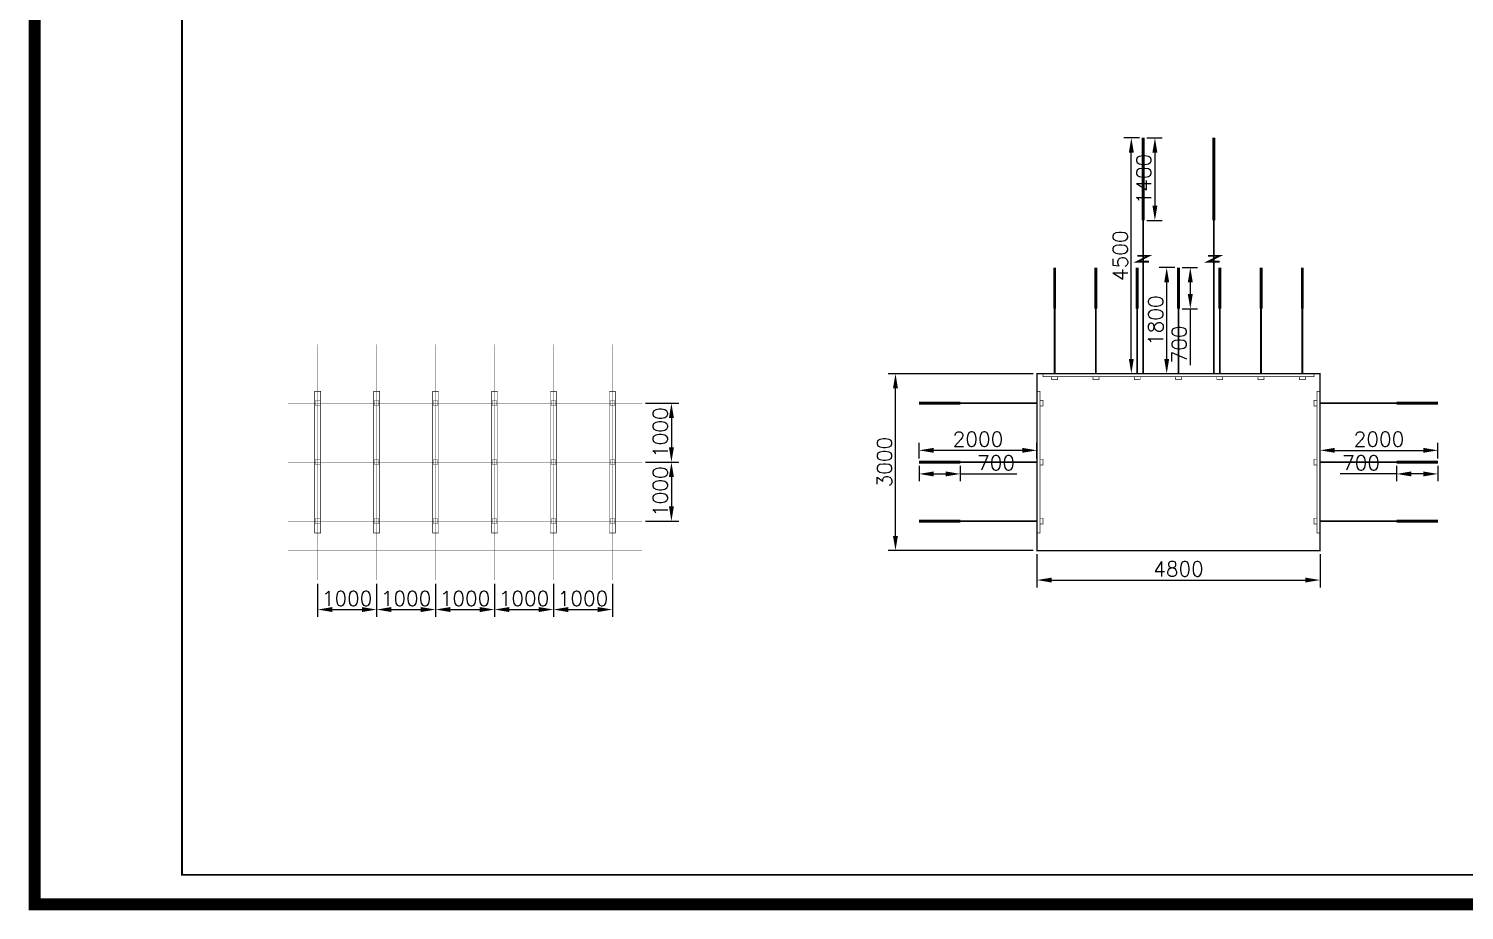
# Model space of a CAD drawing. Header units: millimetres. Extents: x -1 to 421, y -411 to 298.
# Drawn here: x -1 to 242.5, y -1 to 148.5 of the extents above; entities that cross this region are included whole.
import ezdxf

# ---------------------------------------------------------------- set-up
doc = ezdxf.new("R2010")
doc.units = ezdxf.units.MM
doc.styles.get("Standard").update_dxf_attribs({"font": 'txt', "bigfont": 'gbcbig.shx'})
doc.dimstyles.new('ISO-25', dxfattribs={"dimtxt": 2.5, "dimasz": 2.5, "dimexe": 1.25, "dimexo": 0.625, "dimtad": 1, "dimtxsty": 'Standard', "dimcen": 2.5, "dimadec": 0, "dimazin": 0, "dimtfac": 1, "dimtmove": 0, "dimatfit": 3, "dimfxl": 1, "dimarcsym": 0})

# ---------------------------------------------------------------- blocks, each defined once
blk = doc.blocks.new('*D174')
at = {"color": 0, "lineweight": -2, "transparency": 16777216}
for p, q in [((169.38, 90), (144.75, 90)), ((146, 62.5), (146, 87.5)), ((169.38, 60), (144.75, 60))]:
    blk.add_line(p, q, dxfattribs=at)
at = {"color": 0, "transparency": 16777216}
for points in [[(145.58, 87.5), (146.42, 87.5), (146, 90)], [(145.58, 62.5), (146.42, 62.5), (146, 60)]]:
    blk.add_solid(points, dxfattribs=at)
at = {"layer": 'Defpoints', "color": 0, "transparency": 16777216}
for p in [(146, 90), (170, 90), (170, 60)]:
    blk.add_point(p, dxfattribs=at)
at = {"color": 0, "transparency": 16777216, "insert": (144.13, 75), "char_height": 2.5, "attachment_point": 5, "rotation": 90}
blk.add_mtext('3000', dxfattribs=at)
blk = doc.blocks.new('*D175')
at = {"color": 0, "lineweight": -2, "transparency": 16777216}
for p, q in [((170, 59.38), (170, 53.75)), ((218, 59.38), (218, 53.75)), ((172.5, 55), (215.5, 55))]:
    blk.add_line(p, q, dxfattribs=at)
at = {"color": 0, "transparency": 16777216}
for points in [[(172.5, 55.42), (172.5, 54.58), (170, 55)], [(215.5, 55.42), (215.5, 54.58), (218, 55)]]:
    blk.add_solid(points, dxfattribs=at)
at = {"layer": 'Defpoints', "color": 0, "transparency": 16777216}
for p in [(170, 60), (218, 60), (218, 55)]:
    blk.add_point(p, dxfattribs=at)
at = {"color": 0, "transparency": 16777216, "insert": (194, 56.88), "char_height": 2.5, "attachment_point": 5}
blk.add_mtext('4800', dxfattribs=at)
blk = doc.blocks.new('*D176')
at = {"color": 0, "lineweight": -2, "transparency": 16777216}
for p, q in [((193.38, 108), (190.75, 108)), ((192, 92.5), (192, 105.5)), ((193.38, 90), (190.75, 90))]:
    blk.add_line(p, q, dxfattribs=at)
at = {"color": 0, "transparency": 16777216}
for points in [[(191.58, 105.5), (192.42, 105.5), (192, 108)], [(191.58, 92.5), (192.42, 92.5), (192, 90)]]:
    blk.add_solid(points, dxfattribs=at)
at = {"layer": 'Defpoints', "color": 0, "transparency": 16777216}
for p in [(192, 108), (194, 108), (194, 90)]:
    blk.add_point(p, dxfattribs=at)
at = {"color": 0, "transparency": 16777216, "insert": (190.13, 99), "char_height": 2.5, "attachment_point": 5, "rotation": 90}
blk.add_mtext('1800', dxfattribs=at)
blk = doc.blocks.new('*D177')
at = {"color": 0, "lineweight": -2, "transparency": 16777216}
for p, q in [((194.63, 108), (197.25, 108)), ((196, 105.5), (196, 103.5)), ((194.63, 101), (197.25, 101)), ((196, 101), (196, 91.42))]:
    blk.add_line(p, q, dxfattribs=at)
at = {"color": 0, "transparency": 16777216}
for points in [[(195.58, 105.5), (196.42, 105.5), (196, 108)], [(195.58, 103.5), (196.42, 103.5), (196, 101)]]:
    blk.add_solid(points, dxfattribs=at)
at = {"layer": 'Defpoints', "color": 0, "transparency": 16777216}
for p in [(194, 108), (194, 101), (196, 101)]:
    blk.add_point(p, dxfattribs=at)
at = {"color": 0, "transparency": 16777216, "insert": (194.13, 94.96), "char_height": 2.5, "attachment_point": 5, "rotation": 90}
blk.add_mtext('700', dxfattribs=at)
blk = doc.blocks.new('*D193')
at = {"color": 0, "lineweight": -2, "transparency": 16777216}
for p, q in [((150, 75.62), (150, 78.25)), ((170, 75.62), (170, 78.25)), ((167.5, 77), (152.5, 77))]:
    blk.add_line(p, q, dxfattribs=at)
at = {"color": 0, "transparency": 16777216}
for points in [[(152.5, 77.42), (152.5, 76.58), (150, 77)], [(167.5, 77.42), (167.5, 76.58), (170, 77)]]:
    blk.add_solid(points, dxfattribs=at)
at = {"layer": 'Defpoints', "color": 0, "transparency": 16777216}
for p in [(150, 77), (150, 75), (170, 75)]:
    blk.add_point(p, dxfattribs=at)
at = {"color": 0, "transparency": 16777216, "insert": (160, 78.88), "char_height": 2.5, "attachment_point": 5}
blk.add_mtext('2000', dxfattribs=at)
blk = doc.blocks.new('*D194')
at = {"color": 0, "lineweight": -2, "transparency": 16777216}
for p, q in [((150, 74.37), (150, 71.75)), ((157, 74.37), (157, 71.75)), ((152.5, 73), (154.5, 73)), ((157, 73), (166.58, 73))]:
    blk.add_line(p, q, dxfattribs=at)
at = {"color": 0, "transparency": 16777216}
for points in [[(152.5, 73.42), (152.5, 72.58), (150, 73)], [(154.5, 73.42), (154.5, 72.58), (157, 73)]]:
    blk.add_solid(points, dxfattribs=at)
at = {"layer": 'Defpoints', "color": 0, "transparency": 16777216}
for p in [(150, 75), (157, 75), (157, 73)]:
    blk.add_point(p, dxfattribs=at)
at = {"color": 0, "transparency": 16777216, "insert": (163.04, 74.87), "char_height": 2.5, "attachment_point": 5}
blk.add_mtext('700', dxfattribs=at)
blk = doc.blocks.new('*D195')
at = {"color": 0, "lineweight": -2, "transparency": 16777216}
for p, q in [((103.63, 75), (109.25, 75)), ((108, 72.5), (108, 67.5)), ((103.63, 65), (109.25, 65))]:
    blk.add_line(p, q, dxfattribs=at)
at = {"color": 0, "transparency": 16777216}
for points in [[(107.58, 72.5), (108.42, 72.5), (108, 75)], [(107.58, 67.5), (108.42, 67.5), (108, 65)]]:
    blk.add_solid(points, dxfattribs=at)
at = {"layer": 'Defpoints', "color": 0, "transparency": 16777216}
for p in [(103, 75), (103, 65), (108, 65)]:
    blk.add_point(p, dxfattribs=at)
at = {"color": 0, "transparency": 16777216, "insert": (106.12, 70), "char_height": 2.5, "attachment_point": 5, "rotation": 90}
blk.add_mtext('1000', dxfattribs=at)
blk = doc.blocks.new('*D196')
at = {"color": 0, "lineweight": -2, "transparency": 16777216}
for p, q in [((103.63, 85), (109.25, 85)), ((108, 82.5), (108, 77.5)), ((103.63, 75), (109.25, 75))]:
    blk.add_line(p, q, dxfattribs=at)
at = {"color": 0, "transparency": 16777216}
for points in [[(107.58, 82.5), (108.42, 82.5), (108, 85)], [(107.58, 77.5), (108.42, 77.5), (108, 75)]]:
    blk.add_solid(points, dxfattribs=at)
at = {"layer": 'Defpoints', "color": 0, "transparency": 16777216}
for p in [(103, 85), (103, 75), (108, 75)]:
    blk.add_point(p, dxfattribs=at)
at = {"color": 0, "transparency": 16777216, "insert": (106.12, 80), "char_height": 2.5, "attachment_point": 5, "rotation": 90}
blk.add_mtext('1000', dxfattribs=at)
blk = doc.blocks.new('*D197')
at = {"color": 0, "lineweight": -2, "transparency": 16777216}
for p, q in [((88, 54.38), (88, 48.75)), ((98, 54.38), (98, 48.75)), ((90.5, 50), (95.5, 50))]:
    blk.add_line(p, q, dxfattribs=at)
at = {"color": 0, "transparency": 16777216}
for points in [[(90.5, 50.42), (90.5, 49.58), (88, 50)], [(95.5, 50.42), (95.5, 49.58), (98, 50)]]:
    blk.add_solid(points, dxfattribs=at)
at = {"layer": 'Defpoints', "color": 0, "transparency": 16777216}
for p in [(88, 55), (98, 55), (98, 50)]:
    blk.add_point(p, dxfattribs=at)
at = {"color": 0, "transparency": 16777216, "insert": (93, 51.88), "char_height": 2.5, "attachment_point": 5}
blk.add_mtext('1000', dxfattribs=at)
blk = doc.blocks.new('*D198')
at = {"color": 0, "lineweight": -2, "transparency": 16777216}
for p, q in [((78, 54.38), (78, 48.75)), ((88, 54.38), (88, 48.75)), ((80.5, 50), (85.5, 50))]:
    blk.add_line(p, q, dxfattribs=at)
at = {"color": 0, "transparency": 16777216}
for points in [[(80.5, 50.42), (80.5, 49.58), (78, 50)], [(85.5, 50.42), (85.5, 49.58), (88, 50)]]:
    blk.add_solid(points, dxfattribs=at)
at = {"layer": 'Defpoints', "color": 0, "transparency": 16777216}
for p in [(78, 55), (88, 55), (88, 50)]:
    blk.add_point(p, dxfattribs=at)
at = {"color": 0, "transparency": 16777216, "insert": (83, 51.88), "char_height": 2.5, "attachment_point": 5}
blk.add_mtext('1000', dxfattribs=at)
blk = doc.blocks.new('*D199')
at = {"color": 0, "lineweight": -2, "transparency": 16777216}
for p, q in [((68, 54.38), (68, 48.75)), ((78, 54.38), (78, 48.75)), ((70.5, 50), (75.5, 50))]:
    blk.add_line(p, q, dxfattribs=at)
at = {"color": 0, "transparency": 16777216}
for points in [[(70.5, 50.42), (70.5, 49.58), (68, 50)], [(75.5, 50.42), (75.5, 49.58), (78, 50)]]:
    blk.add_solid(points, dxfattribs=at)
at = {"layer": 'Defpoints', "color": 0, "transparency": 16777216}
for p in [(68, 55), (78, 55), (78, 50)]:
    blk.add_point(p, dxfattribs=at)
at = {"color": 0, "transparency": 16777216, "insert": (73, 51.88), "char_height": 2.5, "attachment_point": 5}
blk.add_mtext('1000', dxfattribs=at)
blk = doc.blocks.new('*D200')
at = {"color": 0, "lineweight": -2, "transparency": 16777216}
for p, q in [((58, 54.38), (58, 48.75)), ((68, 54.38), (68, 48.75)), ((60.5, 50), (65.5, 50))]:
    blk.add_line(p, q, dxfattribs=at)
at = {"color": 0, "transparency": 16777216}
for points in [[(60.5, 50.42), (60.5, 49.58), (58, 50)], [(65.5, 50.42), (65.5, 49.58), (68, 50)]]:
    blk.add_solid(points, dxfattribs=at)
at = {"layer": 'Defpoints', "color": 0, "transparency": 16777216}
for p in [(58, 55), (68, 55), (68, 50)]:
    blk.add_point(p, dxfattribs=at)
at = {"color": 0, "transparency": 16777216, "insert": (63, 51.88), "char_height": 2.5, "attachment_point": 5}
blk.add_mtext('1000', dxfattribs=at)
blk = doc.blocks.new('*D201')
at = {"color": 0, "lineweight": -2, "transparency": 16777216}
for p, q in [((48, 54.38), (48, 48.75)), ((58, 54.38), (58, 48.75)), ((50.5, 50), (55.5, 50))]:
    blk.add_line(p, q, dxfattribs=at)
at = {"color": 0, "transparency": 16777216}
for points in [[(50.5, 50.42), (50.5, 49.58), (48, 50)], [(55.5, 50.42), (55.5, 49.58), (58, 50)]]:
    blk.add_solid(points, dxfattribs=at)
at = {"layer": 'Defpoints', "color": 0, "transparency": 16777216}
for p in [(48, 55), (58, 55), (58, 50)]:
    blk.add_point(p, dxfattribs=at)
at = {"color": 0, "transparency": 16777216, "insert": (53, 51.88), "char_height": 2.5, "attachment_point": 5}
blk.add_mtext('1000', dxfattribs=at)
blk = doc.blocks.new('*D202')
at = {"color": 0, "lineweight": -2, "transparency": 16777216}
for p, q in [((218, 75.62), (218, 78.25)), ((238, 75.62), (238, 78.25)), ((220.5, 77), (235.5, 77))]:
    blk.add_line(p, q, dxfattribs=at)
at = {"color": 0, "transparency": 16777216}
for points in [[(220.5, 77.42), (220.5, 76.58), (218, 77)], [(235.5, 77.42), (235.5, 76.58), (238, 77)]]:
    blk.add_solid(points, dxfattribs=at)
at = {"layer": 'Defpoints', "color": 0, "transparency": 16777216}
for p in [(238, 77), (218, 75), (238, 75)]:
    blk.add_point(p, dxfattribs=at)
at = {"color": 0, "transparency": 16777216, "insert": (228, 78.88), "char_height": 2.5, "attachment_point": 5}
blk.add_mtext('2000', dxfattribs=at)
blk = doc.blocks.new('*D203')
at = {"color": 0, "lineweight": -2, "transparency": 16777216}
for p, q in [((231, 74.37), (231, 71.75)), ((238, 74.37), (238, 71.75)), ((231, 73), (221.42, 73)), ((235.5, 73), (233.5, 73))]:
    blk.add_line(p, q, dxfattribs=at)
at = {"color": 0, "transparency": 16777216}
for points in [[(233.5, 73.42), (233.5, 72.58), (231, 73)], [(235.5, 73.42), (235.5, 72.58), (238, 73)]]:
    blk.add_solid(points, dxfattribs=at)
at = {"layer": 'Defpoints', "color": 0, "transparency": 16777216}
for p in [(231, 75), (238, 75), (231, 73)]:
    blk.add_point(p, dxfattribs=at)
at = {"color": 0, "transparency": 16777216, "insert": (224.96, 74.87), "char_height": 2.5, "attachment_point": 5}
blk.add_mtext('700', dxfattribs=at)
blk = doc.blocks.new('*D211')
at = {"color": 0, "lineweight": -2, "transparency": 16777216}
for p, q in [((187.38, 130), (184.75, 130)), ((186, 92.5), (186, 127.5)), ((187.38, 90), (184.75, 90))]:
    blk.add_line(p, q, dxfattribs=at)
at = {"color": 0, "transparency": 16777216}
for points in [[(185.58, 127.5), (186.42, 127.5), (186, 130)], [(185.58, 92.5), (186.42, 92.5), (186, 90)]]:
    blk.add_solid(points, dxfattribs=at)
at = {"layer": 'Defpoints', "color": 0, "transparency": 16777216}
for p in [(186, 130), (188, 130), (188, 90)]:
    blk.add_point(p, dxfattribs=at)
at = {"color": 0, "transparency": 16777216, "insert": (184.13, 110), "char_height": 2.5, "attachment_point": 5, "rotation": 90}
blk.add_mtext('4500', dxfattribs=at)
blk = doc.blocks.new('*D212')
at = {"color": 0, "lineweight": -2, "transparency": 16777216}
for p, q in [((188.63, 130), (191.25, 130)), ((190, 127.5), (190, 118.5)), ((188.63, 116), (191.25, 116))]:
    blk.add_line(p, q, dxfattribs=at)
at = {"color": 0, "transparency": 16777216}
for points in [[(189.58, 127.5), (190.42, 127.5), (190, 130)], [(189.58, 118.5), (190.42, 118.5), (190, 116)]]:
    blk.add_solid(points, dxfattribs=at)
at = {"layer": 'Defpoints', "color": 0, "transparency": 16777216}
for p in [(188, 130), (188, 116), (190, 116)]:
    blk.add_point(p, dxfattribs=at)
at = {"color": 0, "transparency": 16777216, "insert": (188.13, 123), "char_height": 2.5, "attachment_point": 5, "rotation": 90}
blk.add_mtext('1400', dxfattribs=at)

msp = doc.modelspace()

# ---------------------------------------------------------------- linework, layer by layer
for points in [[(0, 0, 2, 2, 0), (420, 0, 2, 2, 0), (420, 297, 2, 2, 0), (0, 297, 2, 2, 0)], [(25, 5, 0.3, 0.3, 0), (415, 5, 0.3, 0.3, 0), (415, 292, 0.3, 0.3, 0), (25, 292, 0.3, 0.3, 0)], [(170, 60, 0.2, 0.2, 0), (218, 60, 0.2, 0.2, 0), (218, 90, 0.2, 0.2, 0), (170, 90, 0.2, 0.2, 0)], [(171, 89.5, 0.1, 0.1, 0), (217, 89.5, 0.1, 0.1, 0), (217, 90, 0.1, 0.1, 0), (171, 90, 0.1, 0.1, 0)], [(172.5, 89, 0.1, 0.1, 0), (173.5, 89, 0.1, 0.1, 0), (173.5, 89.5, 0.1, 0.1, 0), (172.5, 89.5, 0.1, 0.1, 0)], [(179.5, 89, 0.1, 0.1, 0), (180.5, 89, 0.1, 0.1, 0), (180.5, 89.5, 0.1, 0.1, 0), (179.5, 89.5, 0.1, 0.1, 0)], [(186.5, 89, 0.1, 0.1, 0), (187.5, 89, 0.1, 0.1, 0), (187.5, 89.5, 0.1, 0.1, 0), (186.5, 89.5, 0.1, 0.1, 0)], [(193.5, 89, 0.1, 0.1, 0), (194.5, 89, 0.1, 0.1, 0), (194.5, 89.5, 0.1, 0.1, 0), (193.5, 89.5, 0.1, 0.1, 0)], [(200.5, 89, 0.1, 0.1, 0), (201.5, 89, 0.1, 0.1, 0), (201.5, 89.5, 0.1, 0.1, 0), (200.5, 89.5, 0.1, 0.1, 0)], [(207.5, 89, 0.1, 0.1, 0), (208.5, 89, 0.1, 0.1, 0), (208.5, 89.5, 0.1, 0.1, 0), (207.5, 89.5, 0.1, 0.1, 0)], [(214.5, 89, 0.1, 0.1, 0), (215.5, 89, 0.1, 0.1, 0), (215.5, 89.5, 0.1, 0.1, 0), (214.5, 89.5, 0.1, 0.1, 0)], [(47.5, 63, 0.1, 0.1, 0), (48.5, 63, 0.1, 0.1, 0), (48.5, 87, 0.1, 0.1, 0), (47.5, 87, 0.1, 0.1, 0)], [(47.6, 84.6, 0.05, 0.05, 0), (48.4, 84.6, 0.05, 0.05, 0), (48.4, 85.4, 0.05, 0.05, 0), (47.6, 85.4, 0.05, 0.05, 0)], [(57.5, 63, 0.1, 0.1, 0), (58.5, 63, 0.1, 0.1, 0), (58.5, 87, 0.1, 0.1, 0), (57.5, 87, 0.1, 0.1, 0)], [(57.6, 84.6, 0.05, 0.05, 0), (58.4, 84.6, 0.05, 0.05, 0), (58.4, 85.4, 0.05, 0.05, 0), (57.6, 85.4, 0.05, 0.05, 0)], [(67.5, 63, 0.1, 0.1, 0), (68.5, 63, 0.1, 0.1, 0), (68.5, 87, 0.1, 0.1, 0), (67.5, 87, 0.1, 0.1, 0)], [(67.6, 84.6, 0.05, 0.05, 0), (68.4, 84.6, 0.05, 0.05, 0), (68.4, 85.4, 0.05, 0.05, 0), (67.6, 85.4, 0.05, 0.05, 0)], [(77.5, 63, 0.1, 0.1, 0), (78.5, 63, 0.1, 0.1, 0), (78.5, 87, 0.1, 0.1, 0), (77.5, 87, 0.1, 0.1, 0)], [(77.6, 84.6, 0.05, 0.05, 0), (78.4, 84.6, 0.05, 0.05, 0), (78.4, 85.4, 0.05, 0.05, 0), (77.6, 85.4, 0.05, 0.05, 0)], [(87.5, 63, 0.1, 0.1, 0), (88.5, 63, 0.1, 0.1, 0), (88.5, 87, 0.1, 0.1, 0), (87.5, 87, 0.1, 0.1, 0)], [(87.6, 84.6, 0.05, 0.05, 0), (88.4, 84.6, 0.05, 0.05, 0), (88.4, 85.4, 0.05, 0.05, 0), (87.6, 85.4, 0.05, 0.05, 0)], [(97.5, 63, 0.1, 0.1, 0), (98.5, 63, 0.1, 0.1, 0), (98.5, 87, 0.1, 0.1, 0), (97.5, 87, 0.1, 0.1, 0)], [(97.6, 84.6, 0.05, 0.05, 0), (98.4, 84.6, 0.05, 0.05, 0), (98.4, 85.4, 0.05, 0.05, 0), (97.6, 85.4, 0.05, 0.05, 0)], [(170, 63, 0.1, 0.1, 0), (170.5, 63, 0.1, 0.1, 0), (170.5, 87, 0.1, 0.1, 0), (170, 87, 0.1, 0.1, 0)], [(170.5, 84.5, 0.1, 0.1, 0), (171, 84.5, 0.1, 0.1, 0), (171, 85.5, 0.1, 0.1, 0), (170.5, 85.5, 0.1, 0.1, 0)], [(217, 84.5, 0.1, 0.1, 0), (217.5, 84.5, 0.1, 0.1, 0), (217.5, 85.5, 0.1, 0.1, 0), (217, 85.5, 0.1, 0.1, 0)], [(217.5, 63, 0.1, 0.1, 0), (218, 63, 0.1, 0.1, 0), (218, 87, 0.1, 0.1, 0), (217.5, 87, 0.1, 0.1, 0)], [(170.5, 74.5, 0.1, 0.1, 0), (171, 74.5, 0.1, 0.1, 0), (171, 75.5, 0.1, 0.1, 0), (170.5, 75.5, 0.1, 0.1, 0)], [(217, 74.5, 0.1, 0.1, 0), (217.5, 74.5, 0.1, 0.1, 0), (217.5, 75.5, 0.1, 0.1, 0), (217, 75.5, 0.1, 0.1, 0)], [(47.6, 74.6, 0.05, 0.05, 0), (48.4, 74.6, 0.05, 0.05, 0), (48.4, 75.4, 0.05, 0.05, 0), (47.6, 75.4, 0.05, 0.05, 0)], [(57.6, 74.6, 0.05, 0.05, 0), (58.4, 74.6, 0.05, 0.05, 0), (58.4, 75.4, 0.05, 0.05, 0), (57.6, 75.4, 0.05, 0.05, 0)], [(67.6, 74.6, 0.05, 0.05, 0), (68.4, 74.6, 0.05, 0.05, 0), (68.4, 75.4, 0.05, 0.05, 0), (67.6, 75.4, 0.05, 0.05, 0)], [(77.6, 74.6, 0.05, 0.05, 0), (78.4, 74.6, 0.05, 0.05, 0), (78.4, 75.4, 0.05, 0.05, 0), (77.6, 75.4, 0.05, 0.05, 0)], [(87.6, 74.6, 0.05, 0.05, 0), (88.4, 74.6, 0.05, 0.05, 0), (88.4, 75.4, 0.05, 0.05, 0), (87.6, 75.4, 0.05, 0.05, 0)], [(97.6, 74.6, 0.05, 0.05, 0), (98.4, 74.6, 0.05, 0.05, 0), (98.4, 75.4, 0.05, 0.05, 0), (97.6, 75.4, 0.05, 0.05, 0)], [(47.6, 64.6, 0.05, 0.05, 0), (48.4, 64.6, 0.05, 0.05, 0), (48.4, 65.4, 0.05, 0.05, 0), (47.6, 65.4, 0.05, 0.05, 0)], [(57.6, 64.6, 0.05, 0.05, 0), (58.4, 64.6, 0.05, 0.05, 0), (58.4, 65.4, 0.05, 0.05, 0), (57.6, 65.4, 0.05, 0.05, 0)], [(67.6, 64.6, 0.05, 0.05, 0), (68.4, 64.6, 0.05, 0.05, 0), (68.4, 65.4, 0.05, 0.05, 0), (67.6, 65.4, 0.05, 0.05, 0)], [(77.6, 64.6, 0.05, 0.05, 0), (78.4, 64.6, 0.05, 0.05, 0), (78.4, 65.4, 0.05, 0.05, 0), (77.6, 65.4, 0.05, 0.05, 0)], [(87.6, 64.6, 0.05, 0.05, 0), (88.4, 64.6, 0.05, 0.05, 0), (88.4, 65.4, 0.05, 0.05, 0), (87.6, 65.4, 0.05, 0.05, 0)], [(97.6, 64.6, 0.05, 0.05, 0), (98.4, 64.6, 0.05, 0.05, 0), (98.4, 65.4, 0.05, 0.05, 0), (97.6, 65.4, 0.05, 0.05, 0)], [(170.5, 64.5, 0.1, 0.1, 0), (171, 64.5, 0.1, 0.1, 0), (171, 65.5, 0.1, 0.1, 0), (170.5, 65.5, 0.1, 0.1, 0)], [(217, 64.5, 0.1, 0.1, 0), (217.5, 64.5, 0.1, 0.1, 0), (217.5, 65.5, 0.1, 0.1, 0), (217, 65.5, 0.1, 0.1, 0)]]:
    msp.add_lwpolyline(points, format="xyseb", close=True)
for points in [[(188, 130, 0.5, 0.5, 0), (188, 116, 0.5, 0.5, 0)], [(188, 90, 0.3, 0.3, 0), (188, 130, 0.3, 0.3, 0)], [(200, 130, 0.5, 0.5, 0), (200, 116, 0.5, 0.5, 0)], [(200, 90, 0.3, 0.3, 0), (200, 130, 0.3, 0.3, 0)], [(187, 110, 0.3, 0.3, 0), (189, 110, 0.3, 0.3, 0), (187, 109, 0.3, 0.3, 0), (189, 109, 0.3, 0.3, 0)], [(199, 110, 0.3, 0.3, 0), (201, 110, 0.3, 0.3, 0), (199, 109, 0.3, 0.3, 0), (201, 109, 0.3, 0.3, 0)], [(173, 108, 0.5, 0.5, 0), (173, 101, 0.5, 0.5, 0)], [(173, 90, 0.3, 0.3, 0), (173, 108, 0.3, 0.3, 0)], [(180, 108, 0.5, 0.5, 0), (180, 101, 0.5, 0.5, 0)], [(180, 90, 0.3, 0.3, 0), (180, 108, 0.3, 0.3, 0)], [(187, 108, 0.5, 0.5, 0), (187, 101, 0.5, 0.5, 0)], [(187, 90, 0.3, 0.3, 0), (187, 108, 0.3, 0.3, 0)], [(194, 108, 0.5, 0.5, 0), (194, 101, 0.5, 0.5, 0)], [(194, 90, 0.3, 0.3, 0), (194, 108, 0.3, 0.3, 0)], [(201, 108, 0.5, 0.5, 0), (201, 101, 0.5, 0.5, 0)], [(201, 90, 0.3, 0.3, 0), (201, 108, 0.3, 0.3, 0)], [(208, 108, 0.5, 0.5, 0), (208, 101, 0.5, 0.5, 0)], [(208, 90, 0.3, 0.3, 0), (208, 108, 0.3, 0.3, 0)], [(215, 108, 0.5, 0.5, 0), (215, 101, 0.5, 0.5, 0)], [(215, 90, 0.3, 0.3, 0), (215, 108, 0.3, 0.3, 0)], [(48, 55, 0.05, 0.05, 0), (48, 95, 0.05, 0.05, 0)], [(58, 55, 0.05, 0.05, 0), (58, 95, 0.05, 0.05, 0)], [(68, 55, 0.05, 0.05, 0), (68, 95, 0.05, 0.05, 0)], [(78, 55, 0.05, 0.05, 0), (78, 95, 0.05, 0.05, 0)], [(88, 55, 0.05, 0.05, 0), (88, 95, 0.05, 0.05, 0)], [(98, 55, 0.05, 0.05, 0), (98, 95, 0.05, 0.05, 0)], [(103, 90, 0.05, 0.05, 0), (43, 90, 0.05, 0.05, 0)], [(157, 85, 0.5, 0.5, 0), (150, 85, 0.5, 0.5, 0)], [(231, 85, 0.5, 0.5, 0), (238, 85, 0.5, 0.5, 0)], [(103, 85, 0.05, 0.05, 0), (43, 85, 0.05, 0.05, 0)], [(170, 85, 0.3, 0.3, 0), (150, 85, 0.3, 0.3, 0)], [(218, 85, 0.3, 0.3, 0), (238, 85, 0.3, 0.3, 0)], [(103, 75, 0.05, 0.05, 0), (43, 75, 0.05, 0.05, 0)], [(157, 75, 0.5, 0.5, 0), (150, 75, 0.5, 0.5, 0)], [(170, 75, 0.3, 0.3, 0), (150, 75, 0.3, 0.3, 0)], [(218, 75, 0.3, 0.3, 0), (238, 75, 0.3, 0.3, 0)], [(231, 75, 0.5, 0.5, 0), (238, 75, 0.5, 0.5, 0)], [(103, 65, 0.05, 0.05, 0), (43, 65, 0.05, 0.05, 0)], [(157, 65, 0.5, 0.5, 0), (150, 65, 0.5, 0.5, 0)], [(170, 65, 0.3, 0.3, 0), (150, 65, 0.3, 0.3, 0)], [(218, 65, 0.3, 0.3, 0), (238, 65, 0.3, 0.3, 0)], [(231, 65, 0.5, 0.5, 0), (238, 65, 0.5, 0.5, 0)], [(103, 60, 0.05, 0.05, 0), (43, 60, 0.05, 0.05, 0)]]:
    msp.add_lwpolyline(points, format="xyseb")

# ---------------------------------------------------------------- dimensions: what is measured, and where the dimension line sits
for p1, p2, distance, text, picture, middle in [((188, 90), (188, 130), 2, '4500', '*D211', (184.125, 110)), ((188, 130), (188, 116), 2, '1400', '*D212', (188.125, 123)), ((194, 90), (194, 108), 2, '1800', '*D176', (190.125, 99)), ((194, 108), (194, 101), 2, '700', '*D177', (194.125, 94.958)), ((170, 60), (170, 90), 24, '3000', '*D174', (144.125, 75)), ((103, 85), (103, 75), 5, '1000', '*D196', (106.125, 80)), ((170, 75), (150, 75), -2, '2000', '*D193', (160, 78.875)), ((218, 75), (238, 75), 2, '2000', '*D202', (228, 78.875)), ((150, 75), (157, 75), -2, '700', '*D194', (163.042, 74.875)), ((238, 75), (231, 75), 2, '700', '*D203', (224.958, 74.875)), ((103, 75), (103, 65), 5, '1000', '*D195', (106.125, 70)), ((170, 60), (218, 60), -5, '4800', '*D175', (194, 56.875)), ((48, 55), (58, 55), -5, '1000', '*D201', (53, 51.875)), ((58, 55), (68, 55), -5, '1000', '*D200', (63, 51.875)), ((68, 55), (78, 55), -5, '1000', '*D199', (73, 51.875)), ((78, 55), (88, 55), -5, '1000', '*D198', (83, 51.875)), ((88, 55), (98, 55), -5, '1000', '*D197', (93, 51.875))]:
    dim = msp.add_aligned_dim(p1=p1, p2=p2, distance=distance, text=text, dimstyle='ISO-25')
    dim.commit()
    dim.dimension.update_dxf_attribs({"geometry": picture, "text_midpoint": middle})

doc.saveas('drawing.dxf')
